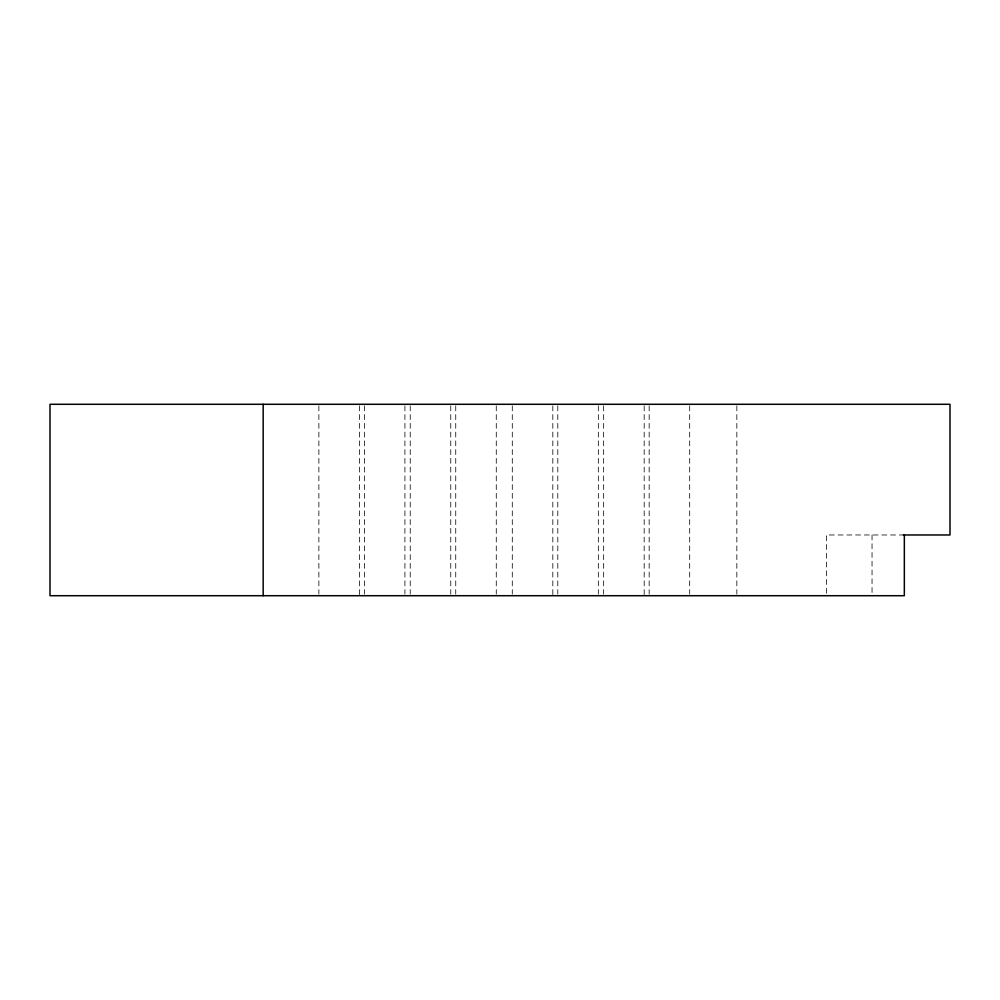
<?xml version="1.0" encoding="UTF-8"?>
<svg xmlns="http://www.w3.org/2000/svg" width="1000" height="1000" viewBox="0 0 1000 1000"><rect width="100%" height="100%" fill="white"/><g stroke="black" fill="none" stroke-linecap="round" stroke-linejoin="round"><path stroke-width="0.75" stroke-dasharray="5 3.75" d="M904.338 534.975L826.375 534.975L826.375 595.712M872.038 534.975L872.038 595.712M736.838 405.85L736.838 594.15M689.688 405.85L689.688 594.15M649.163 405.85L649.163 594.15M644.175 405.85L644.175 595.712M603.65 405.85L603.65 594.15M598.337 405.85L598.337 594.15M557.8 405.85L557.8 594.15M552.825 405.85L552.825 595.712M512.288 405.85L512.288 594.15M496.275 405.85L496.275 594.15M455.737 405.85L455.737 594.15M450.763 405.85L450.763 594.15M410.225 405.85L410.225 594.15M404.913 405.85L404.913 594.15M364.387 405.85L364.387 594.15M359.4 405.85L359.4 595.712M318.875 405.85L318.875 594.15"/><path stroke-width="1.5" d="M903.225 534.975L950 534.975L950 404.288L50 404.288L50 595.712L904.338 595.712L904.338 534.975M263.163 404.288L263.163 595.712"/></g></svg>
